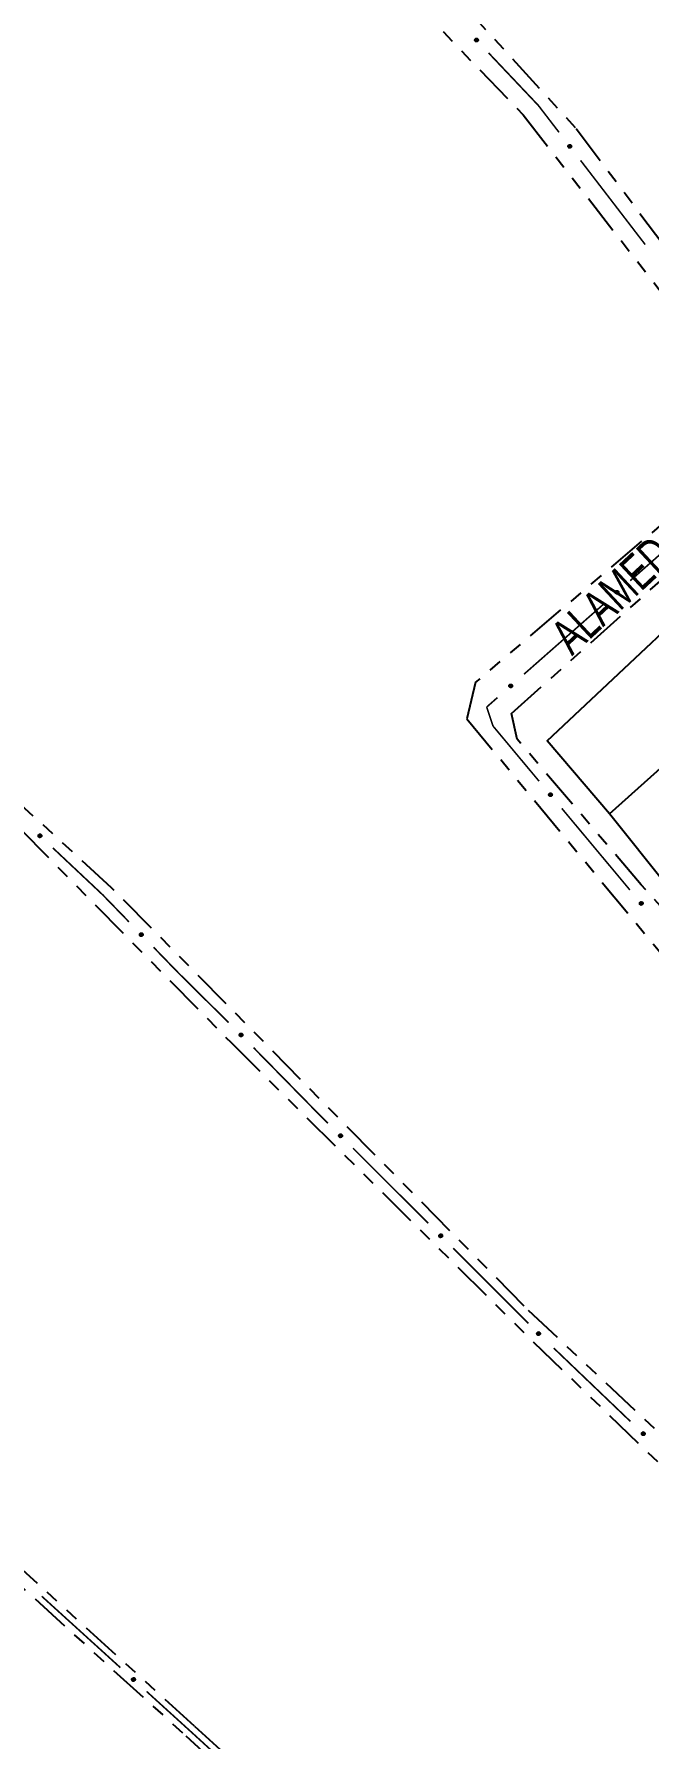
# Model space of a CAD drawing. Extents: x 207981 to 210201, y 4876477 to 4878908.
# Drawn here: x 209309.6 to 209379.1, y 4876941.7 to 4877134.3 of the extents above; entities that cross this region are included whole.
import ezdxf

# ---------------------------------------------------------------- set-up
doc = ezdxf.new("R2010")
doc.units = 0
doc.header["$LTSCALE"] = 1.5
doc.header["$MEASUREMENT"] = 0
doc.linetypes.add('TRACO_25', pattern=[8, 3, -1, 1, -1, 1, -1])
for name, color, linetype in [('CD_MALHA_LOTES', 7, 'CONTINUOUS'), ('RU-QUADRA', 210, 'CONTINUOUS'), ('SV-EIXO-RUA-N-PAV', 6, 'CONTINUOUS'), ('SV-RUA-NAO-PAV', 7, 'CONTINUOUS'), ('SV-TXT-RUA-N-PAV', 7, 'CONTINUOUS')]:
    doc.layers.add(name, color=color, linetype=linetype)
doc.styles.add('ARIAL', font='ARIAL.SHX')

msp = doc.modelspace()

# ---------------------------------------------------------------- linework, layer by layer
at = {"layer": 'CD_MALHA_LOTES', "linetype": 'Continuous', "flags": 128}
for points in [[(209367.575444, 4877054.497407), (209391.818769, 4877077.257393)], [(209374.621305, 4877046.246333), (209399.420882, 4877068.450067)], [(209374.621305, 4877046.246333), (209367.575444, 4877054.497407)], [(209381.203623, 4877037.995259), (209374.621305, 4877046.246333)]]:
    msp.add_lwpolyline(points, dxfattribs=at)
at = {"layer": 'RU-QUADRA', "linetype": 'Continuous', "flags": 128}
msp.add_lwpolyline([(209381.203623, 4877037.995259), (209374.621305, 4877046.246333), (209367.575444, 4877054.497407), (209391.818769, 4877077.257393)], dxfattribs=at)
at = {"layer": 'SV-EIXO-RUA-N-PAV'}
for points in [[(209359.563654, 4877133.848093), (209359.612558, 4877133.847476), (209359.654463, 4877133.836946), (209359.686886, 4877133.818104), (209359.711196, 4877133.793982), (209359.733286, 4877133.766504), (209359.749446, 4877133.733886), (209359.759362, 4877133.693711), (209359.759088, 4877133.644649), (209359.745479, 4877133.60243), (209359.728707, 4877133.569655), (209359.705014, 4877133.542858), (209359.67796, 4877133.521845), (209359.643524, 4877133.50618), (209359.602712, 4877133.496529), (209359.553385, 4877133.497998), (209359.512373, 4877133.508604), (209359.481491, 4877133.527653), (209359.454702, 4877133.551642), (209359.432486, 4877133.579966), (209359.416808, 4877133.612076), (209359.407164, 4877133.653184), (209359.40926, 4877133.701851), (209359.41937, 4877133.742876), (209359.437981, 4877133.774018), (209359.462192, 4877133.79986), (209359.489484, 4877133.822351), (209359.521596, 4877133.83996), (209359.563654, 4877133.848093)], [(209370.130912, 4877121.845184), (209370.179492, 4877121.839519), (209370.220085, 4877121.824716), (209370.250388, 4877121.802625), (209370.272075, 4877121.776122), (209370.291209, 4877121.746508), (209370.303913, 4877121.712396), (209370.309626, 4877121.671412), (209370.304285, 4877121.62264), (209370.286388, 4877121.582053), (209370.26632, 4877121.551186), (209370.239986, 4877121.52698), (209370.210906, 4877121.508874), (209370.175036, 4877121.49685), (209370.133446, 4877121.491466), (209370.084534, 4877121.498023), (209370.044837, 4877121.512808), (209370.016088, 4877121.534945), (209369.991921, 4877121.561574), (209369.972749, 4877121.592041), (209369.960472, 4877121.625598), (209369.955126, 4877121.667483), (209369.962238, 4877121.715673), (209369.976532, 4877121.755434), (209369.99826, 4877121.784487), (209370.025011, 4877121.807689), (209370.05448, 4877121.827242), (209370.088239, 4877121.841439), (209370.130912, 4877121.845184)], [(209375.646433, 4877071.290562), (209375.644006, 4877071.241714), (209375.631932, 4877071.200227), (209375.611903, 4877071.168524), (209375.586898, 4877071.145124), (209375.558621, 4877071.124066), (209375.525427, 4877071.109124), (209375.484913, 4877071.100702), (209375.435894, 4877071.102792), (209375.394208, 4877071.117954), (209375.362076, 4877071.135928), (209375.336175, 4877071.160596), (209375.316178, 4877071.188409), (209375.301798, 4877071.223401), (209375.293663, 4877071.264542), (209375.296958, 4877071.313781), (209375.309074, 4877071.354372), (209375.329253, 4877071.384528), (209375.354217, 4877071.410411), (209375.383344, 4877071.431564), (209375.416012, 4877071.446043), (209375.457449, 4877071.454158), (209375.506005, 4877071.450263), (209375.546627, 4877071.438641), (209375.577059, 4877071.418891), (209375.601987, 4877071.393739), (209375.623453, 4877071.365634), (209375.639862, 4877071.332893), (209375.646433, 4877071.290562)], [(209363.634432, 4877060.721179), (209363.632006, 4877060.672331), (209363.619932, 4877060.630845), (209363.599902, 4877060.599141), (209363.574898, 4877060.575741), (209363.546621, 4877060.554683), (209363.513427, 4877060.539742), (209363.472913, 4877060.531319), (209363.423894, 4877060.533409), (209363.382208, 4877060.548571), (209363.350076, 4877060.566545), (209363.324174, 4877060.591213), (209363.304178, 4877060.619026), (209363.289798, 4877060.654019), (209363.281663, 4877060.695159), (209363.284958, 4877060.744399), (209363.297074, 4877060.78499), (209363.317252, 4877060.815146), (209363.342217, 4877060.841028), (209363.371344, 4877060.862181), (209363.404011, 4877060.87666), (209363.445449, 4877060.884776), (209363.494005, 4877060.88088), (209363.534627, 4877060.869258), (209363.565059, 4877060.849508), (209363.589987, 4877060.824356), (209363.611453, 4877060.796251), (209363.627862, 4877060.76351), (209363.634432, 4877060.721179)], [(209367.936039, 4877048.587296), (209367.984809, 4877048.58362), (209368.025972, 4877048.570488), (209368.057153, 4877048.549654), (209368.079905, 4877048.524058), (209368.100233, 4877048.495251), (209368.11432, 4877048.461686), (209368.121703, 4877048.42097), (209368.118359, 4877048.372021), (209368.102135, 4877048.330737), (209368.083345, 4877048.299075), (209368.058022, 4877048.273813), (209368.029706, 4877048.254535), (209367.994357, 4877048.241055), (209367.953021, 4877048.233976), (209367.903883, 4877048.23853), (209367.863615, 4877048.251681), (209367.833985, 4877048.272624), (209367.80875, 4877048.298243), (209367.78835, 4877048.327902), (209367.774711, 4877048.36093), (209367.767659, 4877048.402561), (209367.772796, 4877048.451001), (209367.785454, 4877048.491313), (209367.805976, 4877048.521229), (209367.831758, 4877048.545506), (209367.860403, 4877048.566245), (209367.893554, 4877048.581811), (209367.936039, 4877048.587296)], [(209310.267128, 4877043.599052), (209310.218269, 4877043.596852), (209310.175827, 4877043.604952), (209310.142373, 4877043.621897), (209310.116715, 4877043.644578), (209310.093079, 4877043.670739), (209310.075069, 4877043.702373), (209310.062856, 4877043.74191), (209310.060305, 4877043.790907), (209310.07146, 4877043.833839), (209310.086318, 4877043.867525), (209310.108428, 4877043.895642), (209310.134227, 4877043.918177), (209310.167705, 4877043.935799), (209310.207893, 4877043.947784), (209310.257223, 4877043.949157), (209310.298777, 4877043.94093), (209310.330705, 4877043.923691), (209310.358831, 4877043.901284), (209310.382641, 4877043.874286), (209310.400142, 4877043.843132), (209310.412136, 4877043.802647), (209310.412846, 4877043.753941), (209310.405114, 4877043.712402), (209310.388328, 4877043.68024), (209310.365644, 4877043.653047), (209310.339693, 4877043.629021), (209310.308648, 4877043.609593), (209310.267128, 4877043.599052)], [(209378.194531, 4877036.308723), (209378.243301, 4877036.305048), (209378.284465, 4877036.291916), (209378.315645, 4877036.271081), (209378.338398, 4877036.245486), (209378.358725, 4877036.216679), (209378.372812, 4877036.183114), (209378.380195, 4877036.142398), (209378.376851, 4877036.093449), (209378.360627, 4877036.052164), (209378.341837, 4877036.020503), (209378.316514, 4877035.995241), (209378.288199, 4877035.975962), (209378.252849, 4877035.962483), (209378.211514, 4877035.955404), (209378.162375, 4877035.959957), (209378.122108, 4877035.973108), (209378.092478, 4877035.994052), (209378.067242, 4877036.019671), (209378.046842, 4877036.04933), (209378.033204, 4877036.082357), (209378.026151, 4877036.123989), (209378.031288, 4877036.172429), (209378.043946, 4877036.212741), (209378.064469, 4877036.242657), (209378.09025, 4877036.266933), (209378.118895, 4877036.287673), (209378.152046, 4877036.303238), (209378.194531, 4877036.308723)], [(209321.714594, 4877032.433791), (209321.665686, 4877032.433843), (209321.623662, 4877032.44389), (209321.591024, 4877032.462357), (209321.566438, 4877032.486197), (209321.544032, 4877032.513419), (209321.527498, 4877032.545848), (209321.517119, 4877032.585906), (209321.516828, 4877032.634968), (209321.529949, 4877032.677341), (209321.546342, 4877032.710307), (209321.569724, 4877032.737376), (209321.596534, 4877032.758699), (209321.630787, 4877032.77476), (209321.671485, 4877032.784881), (209321.720826, 4877032.78398), (209321.761957, 4877032.773848), (209321.793057, 4877032.755157), (209321.820121, 4877032.731478), (209321.842662, 4877032.703412), (209321.858709, 4877032.671485), (209321.868826, 4877032.630491), (209321.867292, 4877032.581803), (209321.857655, 4877032.540664), (209321.839405, 4877032.50931), (209321.815493, 4877032.483191), (209321.788463, 4877032.460386), (209321.756556, 4877032.442408), (209321.714594, 4877032.433791)], [(209333.000281, 4877021.097056), (209332.951382, 4877021.096099), (209332.90916, 4877021.105275), (209332.876147, 4877021.123065), (209332.851074, 4877021.146391), (209332.828111, 4877021.173145), (209332.81091, 4877021.205225), (209332.799706, 4877021.24506), (209332.798402, 4877021.294106), (209332.810645, 4877021.336741), (209332.826354, 4877021.370039), (209332.849172, 4877021.397584), (209332.875535, 4877021.419457), (209332.90945, 4877021.436222), (209332.94993, 4877021.447182), (209332.999279, 4877021.4473), (209333.04061, 4877021.43802), (209333.07209, 4877021.419974), (209333.099637, 4877021.396859), (209333.122753, 4877021.369265), (209333.139456, 4877021.337677), (209333.150418, 4877021.2969), (209333.149889, 4877021.248191), (209333.141104, 4877021.206862), (209333.123505, 4877021.175137), (209333.100137, 4877021.148529), (209333.073584, 4877021.125171), (209333.042056, 4877021.106538), (209333.000281, 4877021.097056)], [(209344.243153, 4877009.706899), (209344.19425, 4877009.706166), (209344.15207, 4877009.715535), (209344.119139, 4877009.733475), (209344.094173, 4877009.756916), (209344.071332, 4877009.783774), (209344.054278, 4877009.815933), (209344.043257, 4877009.855819), (209344.042176, 4877009.90487), (209344.054614, 4877009.947449), (209344.070475, 4877009.980675), (209344.093419, 4877010.008115), (209344.119882, 4877010.029867), (209344.153873, 4877010.046477), (209344.194403, 4877010.057252), (209344.243752, 4877010.057144), (209344.28504, 4877010.047675), (209344.316437, 4877010.029486), (209344.343878, 4877010.006245), (209344.366868, 4877009.978546), (209344.383427, 4877009.946881), (209344.394202, 4877009.906055), (209344.39345, 4877009.857349), (209344.384476, 4877009.81606), (209344.366733, 4877009.784417), (209344.343244, 4877009.757916), (209344.316584, 4877009.734679), (209344.28497, 4877009.71619), (209344.243153, 4877009.706899)], [(209355.566293, 4876998.402631), (209355.51739, 4876998.401897), (209355.475211, 4876998.411266), (209355.44228, 4876998.429207), (209355.417314, 4876998.452648), (209355.394473, 4876998.479506), (209355.377419, 4876998.511665), (209355.366397, 4876998.551551), (209355.365317, 4876998.600602), (209355.377755, 4876998.64318), (209355.393616, 4876998.676406), (209355.41656, 4876998.703847), (209355.443023, 4876998.725598), (209355.477014, 4876998.742208), (209355.517543, 4876998.752983), (209355.566892, 4876998.752876), (209355.608181, 4876998.743407), (209355.639578, 4876998.725218), (209355.667019, 4876998.701977), (209355.690008, 4876998.674277), (209355.706567, 4876998.642613), (209355.717342, 4876998.601786), (209355.716591, 4876998.55308), (209355.707617, 4876998.511792), (209355.689873, 4876998.480148), (209355.666384, 4876998.453647), (209355.639724, 4876998.430411), (209355.608111, 4876998.411922), (209355.566293, 4876998.402631)], [(209366.624477, 4876987.358033), (209366.575573, 4876987.35734), (209366.533402, 4876987.366744), (209366.500486, 4876987.384712), (209366.475539, 4876987.408174), (209366.452721, 4876987.435051), (209366.435694, 4876987.467224), (209366.424705, 4876987.507119), (209366.423666, 4876987.556171), (209366.436139, 4876987.598739), (209366.452028, 4876987.631952), (209366.474995, 4876987.659373), (209366.501476, 4876987.681103), (209366.53548, 4876987.697684), (209366.576019, 4876987.708425), (209366.625368, 4876987.708277), (209366.666649, 4876987.698773), (209366.69803, 4876987.680558), (209366.725452, 4876987.657295), (209366.748419, 4876987.629576), (209366.764951, 4876987.597898), (209366.775692, 4876987.557062), (209366.7749, 4876987.508357), (209366.765891, 4876987.467076), (209366.748122, 4876987.435447), (209366.72461, 4876987.408966), (209366.697931, 4876987.385751), (209366.666302, 4876987.367289), (209366.624477, 4876987.358033)], [(209378.46193, 4876976.045976), (209378.413054, 4876976.044184), (209378.370681, 4876976.052637), (209378.33737, 4876976.06986), (209378.311902, 4876976.092754), (209378.288484, 4876976.119111), (209378.270738, 4876976.150894), (209378.258855, 4876976.190531), (209378.256712, 4876976.239548), (209378.268225, 4876976.282385), (209378.283363, 4876976.315947), (209378.305707, 4876976.343878), (209378.331692, 4876976.366198), (209378.365316, 4876976.38354), (209378.405602, 4876976.39519), (209378.454942, 4876976.396152), (209378.496426, 4876976.387579), (209378.528209, 4876976.370075), (209378.556147, 4876976.347434), (209378.579732, 4876976.320239), (209378.596972, 4876976.28894), (209378.608629, 4876976.248357), (209378.608933, 4876976.199646), (209378.600855, 4876976.158173), (209378.583802, 4876976.126152), (209378.560892, 4876976.099149), (209378.534742, 4876976.07534), (209378.503536, 4876976.056171), (209378.46193, 4876976.045976)], [(209320.779218, 4876948.628406), (209320.82803, 4876948.631468), (209320.870609, 4876948.624119), (209320.904357, 4876948.607768), (209320.930411, 4876948.585543), (209320.954505, 4876948.559803), (209320.973072, 4876948.528493), (209320.985981, 4876948.489177), (209320.989397, 4876948.440233), (209320.979002, 4876948.397111), (209320.964741, 4876948.363167), (209320.943131, 4876948.334664), (209320.917734, 4876948.311677), (209320.884573, 4876948.293467), (209320.844603, 4876948.280773), (209320.795304, 4876948.27853), (209320.753611, 4876948.286021), (209320.721384, 4876948.302694), (209320.692867, 4876948.324601), (209320.668584, 4876948.351174), (209320.650535, 4876948.382014), (209320.637828, 4876948.422281), (209320.636258, 4876948.470967), (209320.643255, 4876948.512636), (209320.659471, 4876948.545089), (209320.681671, 4876948.572679), (209320.707194, 4876948.597159), (209320.73789, 4876948.617133), (209320.779218, 4876948.628406)]]:
    msp.add_lwpolyline(points, close=True, dxfattribs=at)
for points in [[(209359.407164, 4877133.653184), (209359.602712, 4877133.496529)], [(209359.40926, 4877133.701851), (209359.643524, 4877133.50618)], [(209359.411964, 4877133.675783), (209359.620652, 4877133.503212)], [(209359.415081, 4877133.720099), (209359.656727, 4877133.516724)], [(209359.416808, 4877133.612076), (209359.553385, 4877133.497998)], [(209359.417501, 4877133.63027), (209359.572375, 4877133.502575)], [(209359.41937, 4877133.742876), (209359.67796, 4877133.521845)], [(209359.428093, 4877133.593308), (209359.52811, 4877133.507621)], [(209359.430505, 4877133.755399), (209359.689047, 4877133.534197)], [(209359.432486, 4877133.579966), (209359.512373, 4877133.508604)], [(209359.437981, 4877133.774018), (209359.705014, 4877133.542858)], [(209359.45156, 4877133.784756), (209359.713754, 4877133.555735)], [(209359.462192, 4877133.79986), (209359.728707, 4877133.569655)], [(209359.479239, 4877133.80911), (209359.734965, 4877133.59088)], [(209359.489484, 4877133.822351), (209359.745479, 4877133.60243)], [(209359.508691, 4877133.827626), (209359.74945, 4877133.62717)], [(209359.521596, 4877133.83996), (209359.759088, 4877133.644649)], [(209359.541898, 4877133.842179), (209359.755435, 4877133.670444)], [(209359.563654, 4877133.848093), (209359.759362, 4877133.693711)], [(209359.590279, 4877133.846675), (209359.749011, 4877133.718876)], [(209359.612558, 4877133.847476), (209359.749446, 4877133.733886)], [(209359.636472, 4877133.841577), (209359.73456, 4877133.755941)], [(209359.654463, 4877133.836946), (209359.733286, 4877133.766504)], [(209369.955126, 4877121.667483), (209370.133446, 4877121.491466)], [(209369.960472, 4877121.625598), (209370.084534, 4877121.498023)], [(209369.962234, 4877121.689465), (209370.15198, 4877121.49626)], [(209369.962238, 4877121.715673), (209370.175036, 4877121.49685)], [(209369.963041, 4877121.643624), (209370.103895, 4877121.500613)], [(209369.969758, 4877121.605765), (209370.060389, 4877121.510205)], [(209369.969913, 4877121.733222), (209370.189258, 4877121.505973)], [(209369.972749, 4877121.592041), (209370.044837, 4877121.512808)], [(209369.976532, 4877121.755434), (209370.210906, 4877121.508874)], [(209369.9889, 4877121.76674), (209370.22321, 4877121.520014)], [(209369.99826, 4877121.784487), (209370.239986, 4877121.52698)], [(209370.012876, 4877121.793765), (209370.25001, 4877121.538885)], [(209370.025011, 4877121.807689), (209370.26632, 4877121.551186)], [(209370.042922, 4877121.81513), (209370.274737, 4877121.57165)], [(209370.05448, 4877121.827242), (209370.286388, 4877121.582053)], [(209370.074129, 4877121.830504), (209370.292893, 4877121.60625)], [(209370.088239, 4877121.841439), (209370.304285, 4877121.62264)], [(209370.108662, 4877121.841549), (209370.303317, 4877121.648674)], [(209370.130912, 4877121.845184), (209370.309626, 4877121.671412)], [(209370.157248, 4877121.841023), (209370.30193, 4877121.697511)], [(209370.179492, 4877121.839519), (209370.303913, 4877121.712396)], [(209370.202668, 4877121.83118), (209370.291385, 4877121.735871)], [(209370.220085, 4877121.824716), (209370.291209, 4877121.746508)], [(209375.457449, 4877071.454158), (209375.293663, 4877071.264542)], [(209375.416012, 4877071.446043), (209375.296958, 4877071.313781)], [(209375.479855, 4877071.448526), (209375.299678, 4877071.246367)], [(209375.434168, 4877071.444677), (209375.300828, 4877071.294635)], [(209375.506005, 4877071.450263), (209375.301798, 4877071.223401)], [(209375.396839, 4877071.435459), (209375.307509, 4877071.338682)], [(209375.383344, 4877071.431564), (209375.309074, 4877071.354372)], [(209375.524025, 4877071.44377), (209375.311846, 4877071.209817)], [(209375.546627, 4877071.438641), (209375.316178, 4877071.188409)], [(209375.55873, 4877071.427051), (209375.328111, 4877071.176872)], [(209375.577059, 4877071.418891), (209375.336175, 4877071.160596)], [(209375.587288, 4877071.404923), (209375.348719, 4877071.151385)], [(209375.601987, 4877071.393739), (209375.362076, 4877071.135928)], [(209375.610601, 4877071.376362), (209375.383055, 4877071.128888)], [(209375.623453, 4877071.365634), (209375.394208, 4877071.117954)], [(209375.628013, 4877071.346245), (209375.418784, 4877071.11307)], [(209375.639862, 4877071.332893), (209375.435894, 4877071.102792)], [(209375.641328, 4877071.312522), (209375.461807, 4877071.105487)], [(209375.646433, 4877071.290562), (209375.484913, 4877071.100702)], [(209375.64403, 4877071.264008), (209375.510444, 4877071.110115)], [(209375.644006, 4877071.241714), (209375.525427, 4877071.109124)], [(209375.637225, 4877071.218035), (209375.548018, 4877071.123183)], [(209375.631932, 4877071.200227), (209375.558621, 4877071.124066)], [(209363.445449, 4877060.884776), (209363.281663, 4877060.695159)], [(209363.404011, 4877060.87666), (209363.284958, 4877060.744399)], [(209363.467854, 4877060.879143), (209363.287678, 4877060.676984)], [(209363.422167, 4877060.875294), (209363.288828, 4877060.725252)], [(209363.494005, 4877060.88088), (209363.289798, 4877060.654019)], [(209363.384839, 4877060.866077), (209363.295509, 4877060.7693)], [(209363.371344, 4877060.862181), (209363.297074, 4877060.78499)], [(209363.512025, 4877060.874388), (209363.299845, 4877060.640434)], [(209363.534627, 4877060.869258), (209363.304178, 4877060.619026)], [(209363.546729, 4877060.857668), (209363.31611, 4877060.60749)], [(209363.565059, 4877060.849508), (209363.324174, 4877060.591213)], [(209363.575287, 4877060.83554), (209363.336719, 4877060.582002)], [(209363.589987, 4877060.824356), (209363.350076, 4877060.566545)], [(209363.5986, 4877060.80698), (209363.371055, 4877060.559505)], [(209363.611453, 4877060.796251), (209363.382208, 4877060.548571)], [(209363.616013, 4877060.776862), (209363.406784, 4877060.543687)], [(209363.627862, 4877060.76351), (209363.423894, 4877060.533409)], [(209363.629328, 4877060.743139), (209363.449807, 4877060.536105)], [(209363.634432, 4877060.721179), (209363.472913, 4877060.531319)], [(209363.632029, 4877060.694625), (209363.498444, 4877060.540732)], [(209363.632006, 4877060.672331), (209363.513427, 4877060.539742)], [(209363.625225, 4877060.648652), (209363.536018, 4877060.553801)], [(209363.619932, 4877060.630845), (209363.546621, 4877060.554683)], [(209367.767659, 4877048.402561), (209367.953021, 4877048.233976)], [(209367.772796, 4877048.451001), (209367.994357, 4877048.241055)], [(209367.773863, 4877048.424815), (209367.971345, 4877048.239524)], [(209367.774711, 4877048.36093), (209367.903883, 4877048.23853)], [(209367.776542, 4877048.379045), (209367.923122, 4877048.241909)], [(209367.779748, 4877048.468849), (209368.008194, 4877048.250752)], [(209367.784801, 4877048.341493), (209367.87926, 4877048.249715)], [(209367.785454, 4877048.491313), (209368.029706, 4877048.254535)], [(209367.78835, 4877048.327902), (209367.863615, 4877048.251681)], [(209367.79735, 4877048.503115), (209368.041544, 4877048.266168)], [(209367.805976, 4877048.521229), (209368.058022, 4877048.273813)], [(209367.820202, 4877048.531097), (209368.067551, 4877048.286118)], [(209367.831758, 4877048.545506), (209368.083345, 4877048.299075)], [(209367.84935, 4877048.553671), (209368.090919, 4877048.319867)], [(209367.860403, 4877048.566245), (209368.102135, 4877048.330737)], [(209367.879903, 4877048.570307), (209368.107646, 4877048.355179)], [(209367.893554, 4877048.581811), (209368.118359, 4877048.372021)], [(209367.913955, 4877048.582755), (209368.116328, 4877048.397994)], [(209367.936039, 4877048.587296), (209368.121703, 4877048.42097)], [(209367.962523, 4877048.584214), (209368.112946, 4877048.446733)], [(209367.984809, 4877048.58362), (209368.11432, 4877048.461686)], [(209368.008306, 4877048.576235), (209368.100844, 4877048.48463)], [(209368.025972, 4877048.570488), (209368.100233, 4877048.495251)], [(209310.308648, 4877043.609593), (209310.060305, 4877043.790907)], [(209310.267128, 4877043.599052), (209310.062856, 4877043.74191)], [(209310.288507, 4877043.606208), (209310.065437, 4877043.765365)], [(209310.320821, 4877043.62265), (209310.06892, 4877043.808912)], [(209310.339693, 4877043.629021), (209310.07146, 4877043.833839)], [(209310.240465, 4877043.598935), (209310.074639, 4877043.717383)], [(209310.218269, 4877043.596852), (209310.075069, 4877043.702373)], [(209310.349158, 4877043.64283), (209310.081292, 4877043.845976)], [(209310.365644, 4877043.653047), (209310.086318, 4877043.867525)], [(209310.194055, 4877043.601365), (209310.091199, 4877043.681211)], [(209310.175827, 4877043.604952), (209310.093079, 4877043.670739)], [(209310.375388, 4877043.668737), (209310.100444, 4877043.882283)], [(209310.388328, 4877043.68024), (209310.108428, 4877043.895642)], [(209310.394719, 4877043.699259), (209310.12387, 4877043.905208)], [(209310.405114, 4877043.712402), (209310.134227, 4877043.918177)], [(209310.408085, 4877043.735388), (209310.15513, 4877043.924513)], [(209310.412846, 4877043.753941), (209310.167705, 4877043.935799)], [(209310.408646, 4877043.77981), (209310.190367, 4877043.940079)], [(209310.412136, 4877043.802647), (209310.207893, 4877043.947784)], [(209310.400497, 4877043.824929), (209310.238528, 4877043.943495)], [(209310.400142, 4877043.843132), (209310.257223, 4877043.949157)], [(209310.387794, 4877043.861219), (209310.28301, 4877043.941005)], [(209310.382641, 4877043.874286), (209310.298777, 4877043.94093)], [(209378.026151, 4877036.123989), (209378.211514, 4877035.955404)], [(209378.031288, 4877036.172429), (209378.252849, 4877035.962483)], [(209378.032356, 4877036.146243), (209378.229837, 4877035.960951)], [(209378.033204, 4877036.082357), (209378.162375, 4877035.959957)], [(209378.035034, 4877036.100472), (209378.181614, 4877035.963336)], [(209378.03824, 4877036.190277), (209378.266686, 4877035.972179)], [(209378.043293, 4877036.06292), (209378.137752, 4877035.971143)], [(209378.043946, 4877036.212741), (209378.288199, 4877035.975962)], [(209378.046842, 4877036.04933), (209378.122108, 4877035.973108)], [(209378.055842, 4877036.224542), (209378.300036, 4877035.987596)], [(209378.064469, 4877036.242657), (209378.316514, 4877035.995241)], [(209378.078694, 4877036.252525), (209378.326043, 4877036.007546)], [(209378.09025, 4877036.266933), (209378.341837, 4877036.020503)], [(209378.107842, 4877036.275099), (209378.349411, 4877036.041294)], [(209378.118895, 4877036.287673), (209378.360627, 4877036.052164)], [(209378.138395, 4877036.291735), (209378.366139, 4877036.076607)], [(209378.152046, 4877036.303238), (209378.376851, 4877036.093449)], [(209378.172448, 4877036.304183), (209378.37482, 4877036.119422)], [(209378.194531, 4877036.308723), (209378.380195, 4877036.142398)], [(209378.221015, 4877036.305642), (209378.371439, 4877036.168161)], [(209378.243301, 4877036.305048), (209378.372812, 4877036.183114)], [(209378.266799, 4877036.297663), (209378.359336, 4877036.206058)], [(209378.284465, 4877036.291916), (209378.358725, 4877036.216679)], [(209321.756556, 4877032.442408), (209321.516828, 4877032.634968)], [(209321.714594, 4877032.433791), (209321.517119, 4877032.585906)], [(209321.73628, 4877032.439955), (209321.520777, 4877032.609217)], [(209321.769317, 4877032.45489), (209321.526263, 4877032.652557)], [(209321.665686, 4877032.433843), (209321.527498, 4877032.545848)], [(209321.687955, 4877032.434902), (209321.52776, 4877032.560862)], [(209321.788463, 4877032.460386), (209321.529949, 4877032.677341)], [(209321.798554, 4877032.473744), (209321.540329, 4877032.689012)], [(209321.641705, 4877032.439467), (209321.542637, 4877032.523966)], [(209321.623662, 4877032.44389), (209321.544032, 4877032.513419)], [(209321.815493, 4877032.483191), (209321.546342, 4877032.710307)], [(209321.82595, 4877032.498416), (209321.561133, 4877032.724399)], [(209321.839405, 4877032.50931), (209321.569724, 4877032.737376)], [(209321.846666, 4877032.528014), (209321.58559, 4877032.74622)], [(209321.857655, 4877032.540664), (209321.596534, 4877032.758699)], [(209321.861681, 4877032.563489), (209321.617706, 4877032.764065)], [(209321.867292, 4877032.581803), (209321.630787, 4877032.77476)], [(209321.864288, 4877032.607838), (209321.653623, 4877032.777992)], [(209321.868826, 4877032.630491), (209321.671485, 4877032.784881)], [(209321.858226, 4877032.653284), (209321.70189, 4877032.779185)], [(209321.858709, 4877032.671485), (209321.720826, 4877032.78398)], [(209321.847208, 4877032.690122), (209321.74621, 4877032.77465)], [(209321.842662, 4877032.703412), (209321.761957, 4877032.773848)], [(209333.042056, 4877021.106538), (209332.798402, 4877021.294106)], [(209333.000281, 4877021.097056), (209332.799706, 4877021.24506)], [(209333.021835, 4877021.103667), (209332.802882, 4877021.268442)], [(209333.054557, 4877021.119282), (209332.807472, 4877021.311886)], [(209333.073584, 4877021.125171), (209332.810645, 4877021.336741)], [(209332.973624, 4877021.097617), (209332.810862, 4877021.220241)], [(209332.951382, 4877021.096099), (209332.81091, 4877021.205225)], [(209333.083398, 4877021.138735), (209332.820782, 4877021.348624)], [(209333.100137, 4877021.148529), (209332.826354, 4877021.370039)], [(209332.92729, 4877021.101226), (209332.826498, 4877021.183661)], [(209332.90916, 4877021.105275), (209332.828111, 4877021.173145)], [(209333.110278, 4877021.163967), (209332.84085, 4877021.384433)], [(209333.123505, 4877021.175137), (209332.849172, 4877021.397584)], [(209333.130378, 4877021.193987), (209332.864852, 4877021.406755)], [(209333.141104, 4877021.206862), (209332.875535, 4877021.419457)], [(209333.144658, 4877021.229765), (209332.896593, 4877021.425259)], [(209333.149889, 4877021.248191), (209332.90945, 4877021.436222)], [(209333.146348, 4877021.274158), (209332.932214, 4877021.439924)], [(209333.150418, 4877021.2969), (209332.94993, 4877021.447182)], [(209333.139349, 4877021.31947), (209332.980446, 4877021.442115)], [(209333.139456, 4877021.337677), (209332.999279, 4877021.4473)], [(209333.127572, 4877021.356071), (209333.02485, 4877021.438495)], [(209333.122753, 4877021.369265), (209333.04061, 4877021.43802)], [(209344.28497, 4877009.71619), (209344.042176, 4877009.90487)], [(209344.243153, 4877009.706899), (209344.043257, 4877009.855819)], [(209344.264737, 4877009.713412), (209344.04654, 4877009.879186)], [(209344.29753, 4877009.728877), (209344.051328, 4877009.922609)], [(209344.19425, 4877009.706166), (209344.054278, 4877009.815933)], [(209344.216499, 4877009.707582), (209344.054299, 4877009.830949)], [(209344.316584, 4877009.734679), (209344.054614, 4877009.947449)], [(209344.326459, 4877009.748198), (209344.064805, 4877009.959285)], [(209344.170182, 4877009.711403), (209344.069767, 4877009.794298)], [(209344.343244, 4877009.757916), (209344.070475, 4877009.980675)], [(209344.15207, 4877009.715535), (209344.071332, 4877009.783774)], [(209344.353455, 4877009.773307), (209344.085038, 4877009.995002)], [(209344.366733, 4877009.784417), (209344.093419, 4877010.008115)], [(209344.373692, 4877009.803235), (209344.109141, 4877010.017214)], [(209344.384476, 4877009.81606), (209344.119882, 4877010.029867)], [(209344.388135, 4877009.838947), (209344.140966, 4877010.035573)], [(209344.39345, 4877009.857349), (209344.153873, 4877010.046477)], [(209344.390028, 4877009.883332), (209344.176654, 4877010.050075)], [(209344.394202, 4877009.906055), (209344.194403, 4877010.057252)], [(209344.383236, 4877009.928675), (209344.224895, 4877010.052045)], [(209344.383427, 4877009.946881), (209344.243752, 4877010.057144)], [(209344.371627, 4877009.96533), (209344.269282, 4877010.048223)], [(209344.366868, 4877009.978546), (209344.28504, 4877010.047675)], [(209355.608111, 4876998.411922), (209355.365317, 4876998.600602)], [(209355.566293, 4876998.402631), (209355.366397, 4876998.551551)], [(209355.587878, 4876998.409143), (209355.36968, 4876998.574917)], [(209355.62067, 4876998.424608), (209355.374468, 4876998.61834)], [(209355.51739, 4876998.401897), (209355.377419, 4876998.511665)], [(209355.539639, 4876998.403314), (209355.377439, 4876998.526681)], [(209355.639724, 4876998.430411), (209355.377755, 4876998.64318)], [(209355.6496, 4876998.44393), (209355.387946, 4876998.655016)], [(209355.493323, 4876998.407134), (209355.392908, 4876998.490029)], [(209355.666384, 4876998.453647), (209355.393616, 4876998.676406)], [(209355.475211, 4876998.411266), (209355.394473, 4876998.479506)], [(209355.676595, 4876998.469038), (209355.408178, 4876998.690733)], [(209355.689873, 4876998.480148), (209355.41656, 4876998.703847)], [(209355.696832, 4876998.498966), (209355.432281, 4876998.712945)], [(209355.707617, 4876998.511792), (209355.443023, 4876998.725598)], [(209355.711275, 4876998.534678), (209355.464106, 4876998.731304)], [(209355.716591, 4876998.55308), (209355.477014, 4876998.742208)], [(209355.713168, 4876998.579063), (209355.499794, 4876998.745807)], [(209355.717342, 4876998.601786), (209355.517543, 4876998.752983)], [(209355.706376, 4876998.624406), (209355.548036, 4876998.747777)], [(209355.706567, 4876998.642613), (209355.566892, 4876998.752876)], [(209355.694767, 4876998.661061), (209355.592423, 4876998.743954)], [(209355.690008, 4876998.674277), (209355.608181, 4876998.743407)], [(209366.755096, 4876987.454259), (209366.490724, 4876987.668459)], [(209366.765891, 4876987.467076), (209366.501476, 4876987.681103)], [(209366.769569, 4876987.489959), (209366.522564, 4876987.686791)], [(209366.7749, 4876987.508357), (209366.53548, 4876987.697684)], [(209366.771499, 4876987.534343), (209366.558264, 4876987.701264)], [(209366.775692, 4876987.557062), (209366.576019, 4876987.708425)], [(209366.764745, 4876987.579691), (209366.606507, 4876987.703194)], [(209366.764951, 4876987.597898), (209366.625368, 4876987.708277)], [(209366.753166, 4876987.616356), (209366.650891, 4876987.699334)], [(209366.748419, 4876987.629576), (209366.666649, 4876987.698773)], [(209366.666302, 4876987.367289), (209366.423666, 4876987.556171)], [(209366.624477, 4876987.358033), (209366.424705, 4876987.507119)], [(209366.646067, 4876987.364527), (209366.428008, 4876987.530483)], [(209366.678872, 4876987.379965), (209366.432832, 4876987.573902)], [(209366.575573, 4876987.35734), (209366.435694, 4876987.467224)], [(209366.597824, 4876987.358738), (209366.435727, 4876987.48224)], [(209366.697931, 4876987.385751), (209366.436139, 4876987.598739)], [(209366.707818, 4876987.399262), (209366.44634, 4876987.610567)], [(209366.55151, 4876987.362597), (209366.451164, 4876987.445575)], [(209366.72461, 4876987.408966), (209366.452028, 4876987.631952)], [(209366.533402, 4876987.366744), (209366.452721, 4876987.435051)], [(209366.734834, 4876987.424348), (209366.466602, 4876987.646267)], [(209366.748122, 4876987.435447), (209366.474995, 4876987.659373)], [(209378.503536, 4876976.056171), (209378.256712, 4876976.239548)], [(209378.46193, 4876976.045976), (209378.258855, 4876976.190531)], [(209378.483368, 4876976.052955), (209378.261631, 4876976.213964)], [(209378.515818, 4876976.069126), (209378.265477, 4876976.25748)], [(209378.534742, 4876976.07534), (209378.268225, 4876976.282385)], [(209378.435267, 4876976.046082), (209378.270433, 4876976.165907)], [(209378.413054, 4876976.044184), (209378.270738, 4876976.150894)], [(209378.544322, 4876976.08907), (209378.278157, 4876976.29444)], [(209378.560892, 4876976.099149), (209378.283363, 4876976.315947)], [(209378.388879, 4876976.048898), (209378.286692, 4876976.129598)], [(209378.370681, 4876976.052637), (209378.288484, 4876976.119111)], [(209378.570767, 4876976.114758), (209378.297611, 4876976.330586)], [(209378.583802, 4876976.126152), (209378.305707, 4876976.343878)], [(209378.590351, 4876976.145117), (209378.321228, 4876976.353315)], [(209378.600855, 4876976.158173), (209378.331692, 4876976.366198)], [(209378.604018, 4876976.181133), (209378.352648, 4876976.372359)], [(209378.608933, 4876976.199646), (209378.365316, 4876976.38354)], [(209378.604949, 4876976.225549), (209378.388013, 4876976.387631)], [(209378.608629, 4876976.248357), (209378.405602, 4876976.39519)], [(209378.597176, 4876976.270734), (209378.436201, 4876976.390646)], [(209378.596972, 4876976.28894), (209378.454942, 4876976.396152)], [(209378.584776, 4876976.307129), (209378.48066, 4876976.387786)], [(209378.579732, 4876976.320239), (209378.496426, 4876976.387579)], [(209320.636258, 4876948.470967), (209320.884573, 4876948.293467)], [(209320.637828, 4876948.422281), (209320.844603, 4876948.280773)], [(209320.640691, 4876948.489602), (209320.896946, 4876948.304973)], [(209320.640915, 4876948.445177), (209320.861989, 4876948.288787)], [(209320.643255, 4876948.512636), (209320.917734, 4876948.311677)], [(209320.649859, 4876948.400209), (209320.813896, 4876948.284521)], [(209320.650535, 4876948.382014), (209320.795304, 4876948.27853)], [(209320.653416, 4876948.525961), (209320.92786, 4876948.324827)], [(209320.659471, 4876948.545089), (209320.943131, 4876948.334664)], [(209320.663201, 4876948.364148), (209320.769378, 4876948.286225)], [(209320.668584, 4876948.351174), (209320.753611, 4876948.286021)], [(209320.672205, 4876948.556819), (209320.950878, 4876948.348162)], [(209320.681671, 4876948.572679), (209320.964741, 4876948.363167)], [(209320.697973, 4876948.583185), (209320.969386, 4876948.384802)], [(209320.707194, 4876948.597159), (209320.979002, 4876948.397111)], [(209320.72595, 4876948.603863), (209320.981101, 4876948.422079)], [(209320.73789, 4876948.617133), (209320.989397, 4876948.440233)], [(209320.757968, 4876948.620873), (209320.983815, 4876948.46568)], [(209320.779218, 4876948.628406), (209320.985981, 4876948.489177)], [(209320.805874, 4876948.628993), (209320.973767, 4876948.513493)], [(209320.82803, 4876948.631468), (209320.973072, 4876948.528493)], [(209320.85232, 4876948.627383), (209320.95657, 4876948.549366)], [(209320.870609, 4876948.624119), (209320.954505, 4876948.559803)]]:
    msp.add_lwpolyline(points, dxfattribs=at)
at = {"layer": 'SV-EIXO-RUA-N-PAV', "const_width": 0.18}
for points in [[(209360.958439, 4877132.216511), (209366.461796, 4877126.410217)], [(209366.461796, 4877126.410217), (209366.58219, 4877126.283196)], [(209366.58219, 4877126.283196), (209368.912629, 4877123.250113)], [(209371.349696, 4877120.078251), (209378.05163, 4877111.355633)], [(209378.05163, 4877111.355633), (209378.521878, 4877110.743602)], [(209378.521878, 4877110.743602), (209378.667758, 4877110.568152)], [(209385.067855, 4877079.727117), (209376.967347, 4877072.599465)], [(209373.964347, 4877069.957119), (209364.955346, 4877062.030082)], [(209361.952346, 4877059.387736), (209361.201596, 4877058.72715)], [(209361.201596, 4877058.72715), (209360.738982, 4877058.320095)], [(209360.738982, 4877058.320095), (209361.176577, 4877057.007309)], [(209361.176577, 4877057.007309), (209361.454537, 4877056.173429)], [(209361.454537, 4877056.173429), (209366.661372, 4877049.941276)], [(209369.225995, 4877046.871633), (209376.919864, 4877037.662704)], [(209317.357099, 4877037.084359), (209311.694981, 4877042.407718)], [(209317.516122, 4877036.920411), (209317.357099, 4877037.084359)], [(209320.30109, 4877034.049182), (209317.516122, 4877036.920411)], [(209325.924503, 4877028.251593), (209323.086058, 4877031.177954)], [(209326.580818, 4877027.602335), (209325.924503, 4877028.251593)], [(209331.557248, 4877022.679415), (209326.580818, 4877027.602335)], [(209341.050141, 4877013.050137), (209334.380031, 4877019.845508)], [(209341.388459, 4877012.712383), (209341.050141, 4877013.050137)], [(209342.803852, 4877011.299349), (209341.388459, 4877012.712383)], [(209354.126992, 4876999.995081), (209345.634637, 4877008.473282)], [(209363.795462, 4876990.342725), (209356.957777, 4876997.169014)], [(209364.034541, 4876990.103646), (209363.795462, 4876990.342725)], [(209365.448754, 4876988.689433), (209364.034541, 4876990.103646)], [(209376.988473, 4876977.606877), (209368.314468, 4876985.899141)], [(209310.44396, 4876957.858365), (209319.330548, 4876949.794337)], [(209322.292744, 4876947.106327), (209326.736038, 4876943.074313)], [(209326.736038, 4876943.074313), (209327.220528, 4876942.634668)], [(209327.220528, 4876942.634668), (209331.16917, 4876939.031132)]]:
    msp.add_lwpolyline(points, dxfattribs=at)
at = {"layer": 'SV-RUA-NAO-PAV', "linetype": 'TRACO_25'}
for points in [[(209274.884535, 4877231.228854, 14.012645), (209298.95527, 4877203.537315, 14.012645), (209324.668828, 4877173.671705, 13.98786), (209342.670898, 4877151.056683, 13.764796), (209355.545865, 4877140.421906, 13.715227), (209370.84872, 4877123.670388, 13.492164), (209381.828122, 4877109.089104, 13.343455), (209387.96835, 4877101.679534, 13.293885), (209392.415595, 4877097.765959, 13.244316), (209397.752288, 4877096.69862, 13.244316), (209403.375107, 4877097.887243, 12.773405), (209408.272167, 4877101.4462, 13.194746), (209441.691597, 4877132.869895, 13.516949), (209463.516589, 4877153.580172, 13.764796), (209473.520894, 4877161.80013, 13.492164), (209483.902561, 4877171.698914, 12.525557), (209494.156762, 4877181.796015, 11.806798), (209503.631603, 4877188.510172, 10.765837)], [(209274.884388, 4877226.011592, 14.136569), (209295.954526, 4877201.975872, 13.888721), (209329.7671, 4877160.091919, 13.516949), (209340.215206, 4877147.927806, 13.442595), (209351.645035, 4877138.949247, 13.442595), (209364.860474, 4877125.220278, 13.244316), (209380.230145, 4877105.504164, 12.922113), (209385.833673, 4877099.011187, 12.922113), (209390.738148, 4877093.660601, 12.773405), (209391.327925, 4877088.352611, 12.847759), (209387.39608, 4877084.813951, 12.847759), (209359.479986, 4877061.124589, 12.847759), (209358.497024, 4877056.996152, 12.847759), (209406.85871, 4876998.608264, 12.847759), (209422.389495, 4876980.423484, 12.847759), (209428.680446, 4876980.226891, 12.847759), (209431.039553, 4876981.406445, 12.847759), (209458.464167, 4876950.738059, 12.847759), (209517.048648, 4876892.841651, 12.847759), (209583.398521, 4876833.372505, 12.847759), (209635.397162, 4876781.373864, 12.847759), (209660.364372, 4876755.648071, 12.847759)], [(209449.566811, 4877131.424804, 11.67), (209506.313643, 4877073.658178, 11.67), (209513.448469, 4877066.036887, 11.67), (209513.286314, 4877063.766715, 11.67), (209509.718901, 4877059.874991, 11.67), (209470.234123, 4877023.795471, 11.67), (209429.371026, 4876985.689012, 11.67), (209426.776544, 4876985.040392, 11.67), (209424.992837, 4876986.499788, 11.67), (209378.211078, 4877038.227279, 11.67), (209364.184658, 4877054.686026, 11.67), (209363.536037, 4877057.604819, 11.67), (209395.804911, 4877086.30628, 11.67), (209404.137452, 4877093.099152, 11.67)], [(209412.454959, 4876945.596482, 9.997508), (209403.748005, 4876954.215311, 9.997508), (209364.98886, 4876990.615677, 11.335887), (209318.345261, 4877037.912621, 12.054646), (209274.880209, 4877077.61545, 12.624696)], [(209274.880086, 4877073.257784, 12.74862), (209278.927721, 4877069.332361, 12.74862), (209308.045577, 4877044.506424, 12.352063), (209331.885769, 4877020.364638, 11.905937), (209365.990641, 4876986.605159, 11.50938), (209399.704212, 4876954.115176, 10.493204), (209410.884624, 4876943.835802, 10.493204)], [(209369.92848, 4876904.614555, 11.112823), (209348.802105, 4876923.941117, 11.112823), (209327.718584, 4876943.181973, 11.112823), (209301.792709, 4876966.708097, 11.112823), (209283.607705, 4876983.384376, 11.112823), (209274.877776, 4876991.199777, 11.112823)], [(209274.877711, 4876988.903545, 11.484595), (209282.611773, 4876982.289318, 11.063254), (209300.795275, 4876965.614689, 11.112823), (209326.722473, 4876942.087365, 11.112823), (209347.803793, 4876922.848517, 11.112823), (209368.929511, 4876903.522556, 11.112823)]]:
    msp.add_polyline3d(points, dxfattribs=at)

# ---------------------------------------------------------------- texts
at = {"layer": 'SV-TXT-RUA-N-PAV', "style": 'ARIAL', "width": 0.7}
msp.add_text('ALAMEDA', height=4, rotation=43, dxfattribs=at).set_placement((209370.386244, 4877064.038831))

doc.saveas('drawing.dxf')
